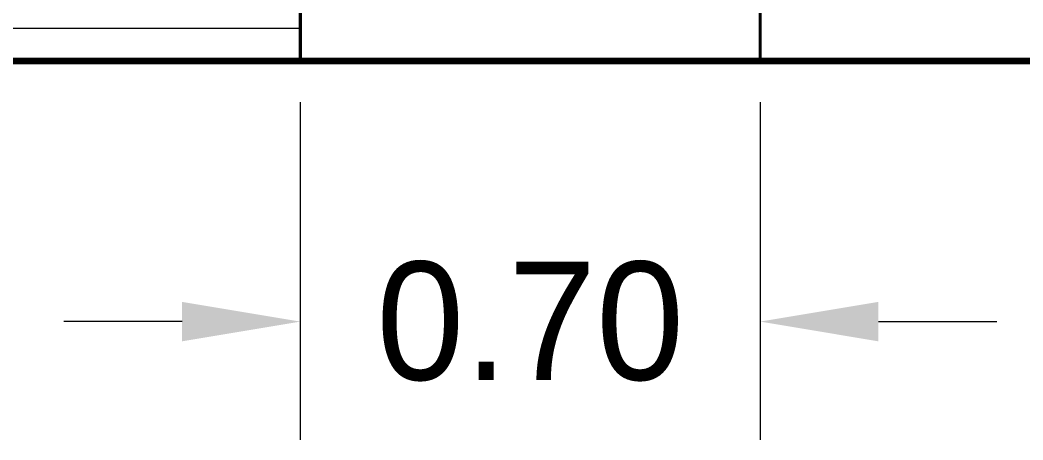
# Model space of a CAD drawing. Extents: x 10599 to 11843, y 9771 to 9967.
# Drawn here: x 11038.84 to 11040.366, y 9957.374 to 9958.013 of the extents above; entities that cross this region are included whole.
import ezdxf

# ---------------------------------------------------------------- set-up
doc = ezdxf.new("R2010")
doc.units = 0
doc.header["$MEASUREMENT"] = 0
doc.layers.add('taller', color=3, linetype='Continuous')
doc.dimstyles.get("Standard").update_dxf_attribs({"dimtxt": 0.18, "dimasz": 0.18, "dimexe": 0.18, "dimexo": 0.0625, "dimgap": 0.09, "dimtad": 0, "dimtih": 1, "dimtoh": 1, "dimdec": 4, "dimzin": 0, "dimdsep": 46, "dimtxsty": 'Standard', "dimcen": 0.09, "dimclrd": 254, "dimclre": 254, "dimadec": 0, "dimazin": 0, "dimtfac": 1, "dimtdec": 4, "dimtofl": 0, "dimtmove": 0, "dimatfit": 3, "dimfxl": 0, "dimtolj": 1, "dimtzin": 0, "dimarcsym": 0})

# ---------------------------------------------------------------- blocks, each defined once
blk = doc.blocks.new('*D27')
at = {"layer": 'taller', "color": 254, "linetype": 'Continuous', "lineweight": 0, "transparency": 16777216}
for p, q in [((11039.2663, 9957.8879), (11039.2663, 9957.374)), ((11039.9663, 9957.8879), (11039.9663, 9957.374)), ((11039.0863, 9957.554), (11038.9063, 9957.554)), ((11040.1463, 9957.554), (11040.3263, 9957.554))]:
    blk.add_line(p, q, dxfattribs=at)
for points in [[(11039.0863, 9957.584), (11039.0863, 9957.524), (11039.2663, 9957.554)], [(11040.1463, 9957.584), (11040.1463, 9957.524), (11039.9663, 9957.554)]]:
    blk.add_solid(points, dxfattribs=at)
at = {"layer": 'taller', "color": 0, "linetype": 'Continuous', "lineweight": 0, "transparency": 16777216, "insert": (11039.6163, 9957.554), "char_height": 0.18, "attachment_point": 5}
blk.add_mtext('\\A1;0.70', dxfattribs=at)

msp = doc.modelspace()

# ---------------------------------------------------------------- hatches: boundary and pattern name
at = {"layer": 'taller', "linetype": 'Continuous', "lineweight": 0, "ltscale": 0.5}
h = msp.add_hatch(dxfattribs=at)
h.set_pattern_fill('PLAST')
h.paths.add_polyline_path([(11039.2663, 9959.2504), (11037.3209, 9959.2504), (11037.3183, 9959.1754), (11037.3183, 9958.7201), (11037.3663, 9957.9504), (11039.2663, 9957.9504)])
h.paths.add_polyline_path([(11043.4589, 9958.5562), (11043.4447, 9959.2504), (11041.4663, 9959.2504), (11041.4663, 9957.9504), (11043.3663, 9957.9504)])

# ---------------------------------------------------------------- linework, layer by layer
at = {"layer": 'taller', "color": 7, "linetype": 'Continuous', "lineweight": 0, "const_width": 0.005, "flags": 128}
msp.add_lwpolyline([(11039.2663, 9957.9504), (11039.2663, 9959.5504), (11039.9663, 9959.5504), (11039.9663, 9957.9504)], close=True, dxfattribs=at)
at = {"layer": 'taller', "color": 7, "linetype": 'Continuous', "lineweight": 0, "const_width": 0.01, "flags": 128}
msp.add_lwpolyline([(11037.3663, 9957.9504), (11043.3663, 9957.9504)], dxfattribs=at)

# ---------------------------------------------------------------- dimensions: what is measured, and where the dimension line sits
at = {"layer": 'taller', "color": 7, "linetype": 'Continuous', "lineweight": 0}
dim = msp.add_linear_dim(base=(11039.9663, 9957.554), p1=(11039.2663, 9957.9504), p2=(11039.9663, 9957.9504), dimstyle='Standard', override={"dimtih": 0, "dimtoh": 0, "dimdec": 2, "dimdsep": 0, "dimaunit": 1, "dimadec": 3, "dimtdec": 2, "dimlwd": 0, "dimlwe": 0}, dxfattribs=at)
dim.commit()
dim.dimension.update_dxf_attribs({"geometry": '*D27', "text_midpoint": (11039.6163, 9957.554)})

doc.saveas('drawing.dxf')
